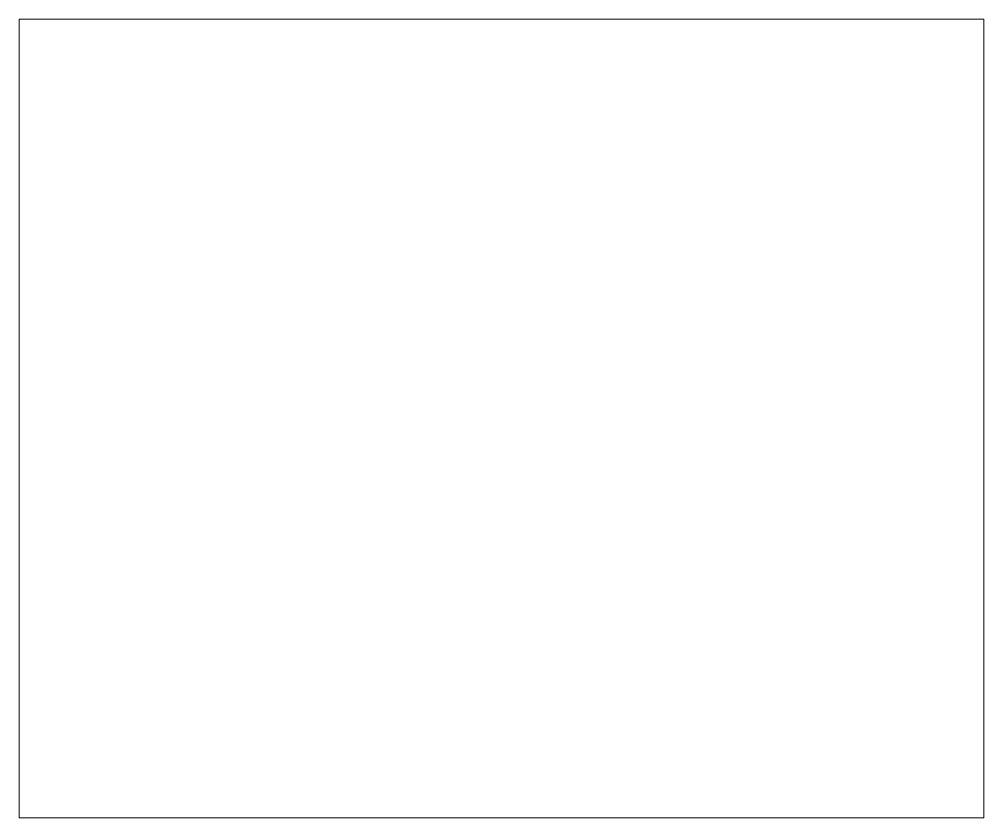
# Model space of a CAD drawing. Header units: inches. Extents: x 3.8 to 33.3, y 5.3 to 29.8.
import ezdxf

# ---------------------------------------------------------------- set-up
doc = ezdxf.new("R2010")
doc.units = ezdxf.units.IN
doc.header["$MEASUREMENT"] = 0
doc.layers.add('PDF3_Geometry', color=7, linetype='Continuous')

msp = doc.modelspace()

# ---------------------------------------------------------------- linework, layer by layer
at = {"layer": 'PDF3_Geometry', "lineweight": 9}
msp.add_lwpolyline([(33.287, 29.762), (3.751, 29.762), (3.751, 5.307), (33.287, 5.307)], close=True, dxfattribs=at)

doc.saveas('drawing.dxf')
